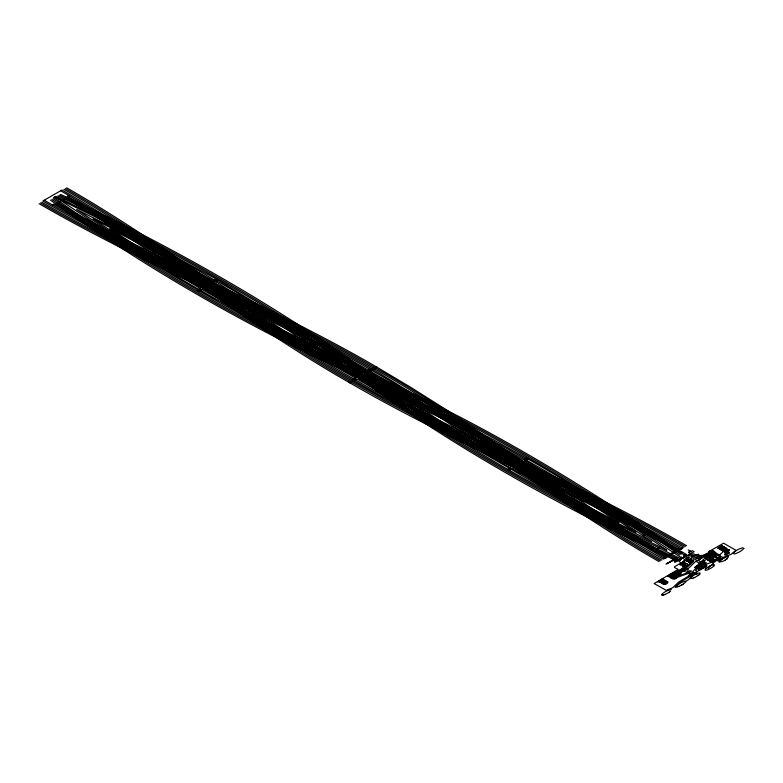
<?xml version="1.0" encoding="UTF-8"?>
<svg xmlns="http://www.w3.org/2000/svg" width="783" height="783" viewBox="0 0 783 783"><rect width="100%" height="100%" fill="white"/><g stroke="black" fill="none" stroke-linecap="round" stroke-linejoin="round"><path stroke-width="1.17" d="M667.684 555.47L666.901 555.529A5.589 3.23 0 0 0 665.57 556.322L666.118 556.527A5.589 3.23 0 0 0 667.459 555.744L624.531 529.484L589.217 506.738L445.556 409.313L409.842 386.773L375.889 366.591M661.792 594.63L662.026 595.129M676.757 586.878C674.897 586.565 677.931 584.529 678.567 584.118M690.42 578.226L691.438 576.954M726.634 556.723C709.447 564.543 727.446 562.527 728.376 556.322M53.9 197.551L53.929 197.512A2.124 1.223 0 0 1 54.702 197.062L54.898 197.003M669.729 561.94L669.778 561.861A2.496 1.439 0 0 1 670.63 561.372L670.874 561.323M670.894 561.401L670.855 561.45A2.496 1.439 0 0 1 670.003 561.949L669.759 561.998M674.271 558.866L674.633 558.406L673.84 558.524A5.589 3.23 0 0 0 672.509 559.316L673.067 559.532A5.589 3.23 0 0 0 674.398 558.739A2.496 1.439 0 0 1 675.171 558.308L675.396 558.387A2.496 1.439 0 0 1 674.545 558.876L674.32 558.935M677.97 557.457L677.961 557.476A2.496 1.439 0 0 1 677.089 557.995L676.864 557.917M661.752 594.659L662.212 594.023M681.523 557.261L681.504 557.29A2.496 1.439 0 0 1 680.633 557.809L680.407 557.858M682.238 557.682L681.973 557.643A2.496 1.439 0 0 0 681.132 558.142L681.308 558.24A2.496 1.439 0 0 0 682.199 557.731L682.257 557.653M685.683 554.883L685.673 554.902A2.496 1.439 0 0 1 684.782 555.45L684.557 555.362A2.496 1.439 0 0 1 685.409 554.873L685.654 554.824M685.233 555.852L685.282 555.783A2.496 1.439 0 0 1 686.123 555.294L686.378 555.235M686.388 555.323L686.397 555.294A2.496 1.439 0 0 1 685.507 555.861L685.301 555.92M683.97 571.521L684.029 571.453A2.496 1.439 0 0 1 684.871 570.964L685.125 570.905M685.585 569.789L685.634 569.721A2.496 1.439 0 0 1 686.485 569.231L686.73 569.172M685.135 570.993L685.096 571.042A2.496 1.439 0 0 1 684.244 571.531L684.019 571.59M686.75 569.261L686.76 569.231A2.496 1.439 0 0 1 685.859 569.799L685.663 569.858M688.022 569.31L687.993 569.358A2.496 1.439 0 0 1 687.122 569.877L686.897 569.799M217.116 279.11L217.106 279.13A1.762 1.018 0 0 1 216.411 279.531L216.265 279.482A1.762 1.018 0 0 1 216.96 279.081L217.077 279.051M54.898 197.12C108.211 223.449 164.831 249.983 214.826 280.353L216.685 279.306L219.798 281.107L282.046 319.317L433.988 422.164L480.341 451.517L509.498 468.293L507.658 469.34M510.565 467.882L509.89 467.794A5.589 3.23 0 0 0 508.549 468.586L509.107 468.792A5.589 3.23 0 0 0 510.438 468.009L441.377 425.306L354.983 366.689C261.806 300.124 161.494 244.374 57.864 195.916M699.865 574.037C701.353 571.61 696.361 573.802 695.539 574.321A26.475 15.288 0 0 0 692.916 575.838L691.409 576.963M705.258 569.172C703.848 571.6 708.703 569.407 709.574 568.889A26.475 15.288 0 0 0 712.217 567.362L713.695 566.246M659.863 582.474L660.421 582.679A5.589 3.23 0 0 0 661.752 581.886L661.195 581.681M699.865 565.913L700.883 565.629M678.92 586.33L680.877 585.459A26.495 15.298 0 0 0 683.49 583.942L685.859 581.886L685.301 581.182M678.538 571.492L686.153 567.078M678.518 559.728L676.277 558.054L673.449 559.033L673.732 559.688L667.449 563.32M684.489 555.039L683.402 556.077L684.567 556.967M685.262 555.255L686.211 554.344L678.959 550.146L682.375 548.169C576.171 486.644 461.471 441.446 355.325 379.833L355.864 379.53L353.965 380.607C252.547 322.997 161.934 248.563 60.643 190.768M688.188 549.881L690.058 550.968L689.666 551.389M683.128 563.838L678.822 561.45L681.592 558.768L680.251 559.013A8.828 5.099 0 0 0 678.695 559.914L677.452 560.951A8.828 5.099 0 0 1 675.895 561.851L674.603 562.165L675.142 561.421A8.828 5.099 0 0 1 676.698 560.52M673.762 578.461L676.277 576.034L681.367 573.097M692.407 561.059L683.882 569.212L670.542 576.601M700.08 559.209L698.602 560.628L702.468 562.86L704.896 562.018L706.286 562.82L704.074 564.935L712.109 562.155L718.814 558.289M707.587 555.538L695.666 567L696.479 567.469M712.393 551.976L704.788 557.144M707.607 557.144L705.963 558.729L713.567 563.124L708.047 568.438M710.895 554.442L711.835 554.149A5.589 3.23 0 0 1 710.494 554.932L709.946 554.726A5.589 3.23 0 0 1 711.287 553.943L709.819 552.925L698.426 556.967M721.975 546.358L719.048 548.1M719.039 562.096L723.649 557.653L718.853 555.705L724.148 550.772M690.009 559.669L689.412 560.246L687.621 559.209L688.463 558.396L685.448 556.664M700.129 559.16L704.083 556.742M60.379 201.691L59.821 201.476A5.589 3.23 0 0 0 58.49 202.268L59.048 202.474A5.589 3.23 0 0 0 60.379 201.691M354.914 379.814L355.472 380.029M662.408 593.808L663.064 593.25M699.64 574.272L699.004 574.82M705.483 568.938L706.109 568.399M713.695 566.256L714.683 564.856L713.45 564.68M670.659 591.096L669.132 592.232M706.1 568.399L707.264 567.558A26.475 15.288 0 0 1 709.907 566.031M699.023 574.81L697.849 575.662A26.475 15.288 0 0 1 695.226 577.169L694.717 577.423M727.358 558.514L725.293 559.865M663.769 592.711L664.219 592.408A26.495 15.298 0 0 1 666.822 590.901L667.351 590.646M659.149 580.536C656.506 584.177 667.498 577.551 661.41 579.234M668.193 575.319C665.55 578.95 676.541 572.324 670.454 574.017M711.796 555.871C719.137 551.633 711.737 549.098 708.507 551.78L723.57 543.206L735.991 550.302L731.136 554.305L724.011 557.065A42.752 24.684 0 0 0 720.438 559.131C718.677 563.848 707.891 557.065 711.013 556.322M658.444 548.208L658.992 547.855C579.508 509.88 501.189 469.007 427.958 419.854C357.714 373.188 289.935 322.655 216.597 280.803M714.399 555.666L713.528 556.37L714.458 556.899L718.804 554.393L717.12 554.119L709.329 558.514M56.063 196.435L63.159 199.861L63.717 199.528M44.24 200.233L52.715 205.087L53.283 204.754M681.112 557.613C630.481 524.473 581.162 488.778 528.192 459.151L526.382 460.228C574.673 486.752 620.948 518.64 666.695 550.116M526.744 458.319L524.943 459.376L525.403 459.092L501.639 445.703L456.92 421.871L348.689 368.587C245.519 320.639 146.744 263.577 54.066 197.59M200.379 290.376L200.859 290.101L199.048 291.168L197.6 290.327L199.42 289.25L198.941 289.553L174.903 275.371L135.361 250.687L55.446 196.846M674.711 560.011L676.365 559.062M670.473 574.585L676.12 571.326M703.819 555.333L709.467 552.074M659.09 581.309L661.968 579.645M703.379 556.331L699.787 558.406L696.498 561.568L701.353 564.367L702.488 564.024L695.558 570.69L697.007 571.521L688.482 579.733L686.065 581.123M671.383 575.114L677.041 571.854M704.739 555.861L710.387 552.602M660.823 582.18L663.583 580.585M672.303 575.652L677.961 572.383M705.659 556.39L711.307 553.131M680.026 572.285L676.091 573.43A22.051 12.734 0 0 0 673.771 574.771L671.814 576.885L674.966 578.216L688.766 573.195L690.029 574.409L687.699 576.699L678.841 581.945L672.744 587.671L666.245 590.362L654.148 583.56L676.835 570.259C681.523 569.319 672.519 568.037 674.76 566.549L687.826 559.17L692.994 562.008L684.949 569.114A22.13 12.773 0 0 0 682.629 570.455L670.591 578.011L671.824 578.343L675.837 575.916L674.917 575.388L673.693 575.887M705.493 557.555L713.988 552.896L717.228 554.765L709.369 560.002L710.984 560.931M720.918 548.893L723.639 547.317M662.477 583.1L665.198 581.524M706.188 557.956L710.406 555.519M674.143 576.709L679.791 573.45M707.489 557.457L713.147 554.188M706.902 558.348L710.954 556.008M675.063 577.237L680.711 573.978M708.409 557.985L714.067 554.716M725.264 548.257L722.308 549.891M707.587 558.778L703.604 561.078L692.622 571.649L694.169 572.549L690.303 576.268L681.416 581.407L675.083 587.475M675.983 577.766L681.631 574.507M686.906 572.999L689.549 571.473M700.814 565.629C711.444 559.307 693.337 566.52 700.423 566.129A5.589 3.23 0 0 0 701.764 565.336L701.206 565.12A5.589 3.23 0 0 0 699.865 565.913M725.782 551.702L728.503 550.126M690.038 574.918L692.798 573.342M705.689 565.864L699.806 569.261L695.187 573.704L697.056 574.781M725.743 554.286L728.484 552.7M216.774 280.911L216.294 281.185L218.134 280.148M370.281 369.527L369.742 369.83L371.631 368.773L380.518 373.931L434.271 406.964L474.948 433.841L587.407 510.555L626.4 535.503L663.504 557.76L679.889 548.306C573.557 486.801 458.721 441.622 352.565 379.784L354.386 378.698L353.867 379.001C253.036 321.51 162.805 247.506 61.984 189.995L42.899 201.006C149.181 262.638 263.998 307.885 370.271 369.527M509.107 470.172L510.966 469.125C559.776 498.614 614.107 524.61 666.666 550.136M643.734 534.995L644.272 534.691M68.464 195.985L69.051 195.662M59.43 201.975L59.978 201.681M709.897 566.031L710.396 565.796M710.387 565.796L710.876 565.571M694.237 577.648L694.746 577.404M667.312 590.666L667.84 590.421M676.698 560.52L679.448 560.354A8.828 5.099 0 0 0 681.004 559.454L679.85 559.679M710.866 565.571L713.45 564.68M693.748 577.854L694.257 577.629M667.801 590.441L668.32 590.216M665.031 594.434L666.529 593.739A26.475 15.288 0 0 0 669.171 592.212M53.675 204.246L54.233 204.461A5.589 3.23 0 0 1 52.892 205.244L52.334 205.038A5.589 3.23 0 0 1 53.675 204.255M524.541 459.875A5.589 3.23 0 0 0 525.882 459.092L525.324 458.877A5.589 3.23 0 0 0 523.993 459.67L524.551 459.885M643.342 535.484A5.589 3.23 0 0 0 644.683 534.701L644.125 534.486A5.589 3.23 0 0 0 642.794 535.278L643.342 535.494M711.356 555.499L711.913 555.715A5.589 3.23 0 0 1 710.572 556.498L710.024 556.292A5.589 3.23 0 0 1 711.365 555.499M682.12 569.642A5.589 3.23 0 0 0 683.461 568.859L682.903 568.644A5.589 3.23 0 0 0 681.572 569.437L682.13 569.652M687.288 572.51L687.846 572.716A5.589 3.23 0 0 1 686.505 573.508L685.947 573.303A5.589 3.23 0 0 1 687.298 572.51M662.066 583.609L661.508 583.394A5.589 3.23 0 0 1 662.849 582.611L663.407 582.816A5.589 3.23 0 0 1 662.066 583.599M664.483 583.511L665.11 583.668A5.589 3.23 0 0 1 663.7 584.51L663.152 584.304A5.589 3.23 0 0 1 664.493 583.521M693.767 577.834L692.397 578.343M668.281 590.235L668.79 590.02M665.08 594.405L664.111 594.786M668.751 590.049L669.671 589.716M678.949 586.31L677.295 586.829M689.911 551.653L692.515 550.752L694.149 551.692L689.823 554.188L692.113 555.509L690.772 556.801L696.821 560.295L688.844 567.969L672.137 577.521M673.507 559.062L677.403 557.711M676.297 561.186L680.084 558.563L693.807 553.816L697.017 555.666M686.897 573.009L678.244 576.004L675.886 574.653M666.842 582.454L664.092 584.02M726.634 556.723L728.376 556.322M664.15 594.757L663.299 595.031M215.491 281.831L215.912 281.694A5.589 3.23 0 0 0 217.243 280.901L216.685 280.686A5.589 3.23 0 0 0 215.354 281.479L287.058 326.08L372.238 383.954C467.011 452.192 569.975 507.736 675.367 557.555M197.982 290.072L197.864 290.092A1.762 1.018 0 0 0 197.189 290.503L197.336 290.562A1.762 1.018 0 0 0 198.011 290.15M692.426 578.334L691.653 578.539M685.066 581.192L681.181 582.611A26.495 15.298 0 0 0 678.538 584.138M669.631 589.746L670.414 589.53M663.338 595.011L662.633 595.168M56.004 196.406L55.896 196.425A1.537 0.891 0 0 0 55.27 196.817M677.961 557.379L677.706 557.418A2.496 1.439 0 0 0 676.864 557.917M681.504 557.183L681.249 557.232A2.496 1.439 0 0 0 680.417 557.731M687.993 569.251L687.738 569.3A2.496 1.439 0 0 0 686.906 569.799M691.683 578.52L690.567 578.529M677.334 586.81L676.727 586.898M670.375 589.55L671.374 589.482M662.672 595.139L662.154 595.188M60.526 194.36C164.156 242.857 264.507 298.558 357.684 365.142L444.059 423.76L479.695 446.32L513.178 466.306M59.195 195.133C164.968 244.482 267.052 301.798 362 369.83L445.057 426.05L478.354 447.093L511.837 467.079M63.159 199.861L150.003 242.926L216.685 279.306M659.002 547.865L680.887 559.013M654.862 550.322L672.685 559.101M654.842 550.322C555.304 503.518 459.122 449.471 369.547 385.49L282.037 326.1L246.4 303.54L212.722 283.436M57.208 203.012C161.504 262.481 273.531 306.985 377.318 367.393M55.867 203.795C160.163 263.254 272.19 307.748 375.977 368.167M54.536 204.569C158.822 264.028 270.859 308.522 374.636 368.94M52.725 205.087C157.089 264.595 269.195 309.128 373.051 369.586L371.181 370.682L371.71 370.359C472.452 427.772 562.605 501.688 663.289 559.189L677.52 550.978L685.879 555.793M374.548 367.364C475.428 424.621 565.58 498.595 666.225 556.214M373.217 368.137C474.106 425.375 564.23 499.378 664.884 556.987M686.622 545.741C580.497 484.256 465.885 439.097 359.808 377.523M685.282 546.514C579.156 485.029 464.544 439.87 358.467 378.297M683.941 547.288C577.815 485.803 463.203 440.643 357.126 379.07M528.192 459.151L494.65 440.369L455.598 419.717L283.417 335.046L240.195 312.515L200.184 290.278M214.151 281.166L152.802 247.555L76.607 209.453L142.623 253.428L200.849 288.849M368.979 370.545C262.775 308.942 148.036 263.744 41.832 202.151M370.428 371.387C471.102 428.751 561.166 502.627 661.782 560.08M678.597 549.079L640.709 528.016L598.212 505.847L422.849 419.541L386.44 400.279L351.479 380.675M212.81 281.939L157.344 251.402L93.001 218.878L149.299 256.051L202.19 288.075M367.638 371.318C261.434 309.716 146.695 264.517 40.491 202.924M369.087 372.16C469.751 429.534 559.835 503.391 660.451 560.853M677.256 549.852L639.368 528.789L596.881 506.621L421.518 420.314L385.099 401.053L350.138 381.448M366.297 372.091C260.093 310.489 145.364 265.29 39.15 203.697M367.746 372.933C468.361 430.259 558.504 504.174 659.11 561.626M675.915 550.625C569.633 489.189 454.894 444.02 348.797 382.221M204.774 288.027L242.172 308.854L281.312 329.389L397.108 386.107C497.401 432.627 591.958 490.295 682.453 553.532M203.433 288.8L240.831 309.628L279.971 330.162L395.777 386.88C496.079 433.391 590.607 491.088 681.122 554.305M202.092 289.573L239.5 310.401L278.64 330.945L394.446 387.654C494.748 434.154 589.266 491.871 679.781 555.078M525.657 460.776L584.47 496.579L651.779 541.513L573.949 502.647L511.935 468.694M524.316 461.549L577.795 493.956L635.982 532.381L569.407 498.791L513.276 467.921M685.096 555.157L685.81 555.578M522.975 462.322L569.31 490.217L619.05 522.594L562.938 493.897L514.637 467.157M211.469 282.712L163.804 256.305L109.767 228.577L157.794 259.78L203.531 287.302M691.144 561.245L691.78 561.617M682.326 558.083L685.037 559.639L681.582 562.957L685.458 565.199L681.699 568.83L668.897 575.642M680.946 557.525L682.12 558.201M674.026 558.328C568.615 508.549 465.689 452.917 370.897 384.727L283.377 325.327L247.741 302.767L214.062 282.663M684.802 564.905L685.419 565.257M675.24 560.315L673.272 560.462L665.971 564.112M681.787 568.722L682.522 569.143M66.672 187.812C167.425 245.275 257.578 319.239 358.35 376.682M65.332 188.586C166.074 246.058 256.237 320.012 357.009 377.455M63.991 189.359C164.743 246.821 254.896 320.785 355.668 378.228M524.199 459.934L487.006 439.214L445.214 417.329L330.7 361.306C233.442 315.657 140.783 260.759 53.185 198.608M522.858 460.707L485.666 439.997L443.883 418.112L329.369 362.089C232.091 316.449 139.452 261.512 51.835 199.381M521.517 461.481L484.334 440.77L442.552 418.885L328.038 362.862C230.75 317.232 138.102 262.285 50.494 200.154M352.879 381.497C254.328 325.571 166.094 253.614 68.17 196.69M351.538 382.27C252.987 326.345 164.753 254.387 66.829 197.463M350.197 383.044C251.637 327.128 163.412 255.16 65.488 198.236M659.863 582.474A5.589 3.23 0 0 1 661.204 581.681M355.462 380.019A5.589 3.23 0 0 0 356.803 379.236L356.245 379.021A5.589 3.23 0 0 0 354.914 379.814M722.885 558.485A26.328 15.2 0 0 1 724.255 557.75M683.52 583.932A26.475 15.288 0 0 1 680.877 585.459M62.542 200.076L63.325 200.027A5.589 3.23 0 0 0 64.656 199.234L64.108 199.019A5.589 3.23 0 0 0 62.767 199.812L62.562 200.037M67.289 196.543L68.072 196.494A5.589 3.23 0 0 0 69.403 195.701L68.855 195.486A5.589 3.23 0 0 0 67.514 196.279L67.348 196.455M198.246 289.808L199.029 289.759A5.589 3.23 0 0 0 200.36 288.966L199.802 288.751A5.589 3.23 0 0 0 198.471 289.544L198.246 289.808M199.685 290.659L200.468 290.601A5.589 3.23 0 0 0 201.799 289.818L201.241 289.602A5.589 3.23 0 0 0 199.91 290.395L199.685 290.659M213.651 280.911L214.434 280.862A5.589 3.23 0 0 0 215.775 280.069L215.217 279.854A5.589 3.23 0 0 0 213.886 280.647L213.651 280.911M353.211 379.256L354.004 379.197A5.589 3.23 0 0 0 355.335 378.404L354.777 378.199A5.589 3.23 0 0 0 353.446 378.982L353.241 379.207M368.578 370.388L369.361 370.33A5.589 3.23 0 0 0 370.692 369.537L370.134 369.331A5.589 3.23 0 0 0 368.803 370.114L368.627 370.29M370.016 371.23L370.799 371.181A5.589 3.23 0 0 0 372.131 370.388L371.573 370.173A5.589 3.23 0 0 0 370.242 370.966L370.016 371.23M509.792 469.683L510.585 469.624A5.589 3.23 0 0 0 511.916 468.831L511.358 468.625A5.589 3.23 0 0 0 510.027 469.418L509.821 469.643M525.207 460.786L525.99 460.727A5.589 3.23 0 0 0 527.321 459.944L526.763 459.729A5.589 3.23 0 0 0 525.432 460.521L525.256 460.698M657.27 548.766L658.053 548.717A5.589 3.23 0 0 0 659.384 547.924L658.826 547.709A5.589 3.23 0 0 0 657.495 548.501L657.289 548.726M657.906 581.867L658.699 581.818A5.589 3.23 0 0 0 660.03 581.025L659.472 580.81A5.589 3.23 0 0 0 658.141 581.603L657.926 581.828M664.522 558.348L665.305 558.299A5.589 3.23 0 0 0 666.646 557.506L666.088 557.29A5.589 3.23 0 0 0 664.757 558.083L664.522 558.348M674.515 552.583L675.298 552.534A5.589 3.23 0 0 0 676.629 551.741L676.072 551.526A5.589 3.23 0 0 0 674.74 552.318L674.515 552.583M674.065 560.873L674.848 560.814A5.589 3.23 0 0 0 676.179 560.021L675.621 559.816A5.589 3.23 0 0 0 674.29 560.608L674.114 560.775M680.701 549.02L681.484 548.971A5.589 3.23 0 0 0 682.815 548.178L682.375 547.924A5.589 3.23 0 0 0 680.926 548.756L680.701 549.02M674.711 575.202L675.494 575.153A5.589 3.23 0 0 0 676.835 574.36L676.277 574.145A5.589 3.23 0 0 0 674.946 574.937L674.711 575.202M685.928 558.759L687.259 558.602A8.828 5.099 0 0 0 688.815 557.702L689.353 556.958L688.061 557.271A8.828 5.099 0 0 0 686.505 558.171L685.957 558.7M683.569 570.895L684.362 570.836A5.589 3.23 0 0 0 685.693 570.044L685.135 569.838A5.589 3.23 0 0 0 683.804 570.631L683.588 570.856M688.091 555.01L689.422 554.853A8.828 5.099 0 0 0 690.978 553.953L691.516 553.209L690.224 553.522A8.828 5.099 0 0 0 688.668 554.423L688.12 554.951M688.737 552.211L689.52 552.152A5.589 3.23 0 0 0 690.851 551.359L690.293 551.154A5.589 3.23 0 0 0 688.962 551.946L688.737 552.211M691.976 556.41L692.759 556.351A5.589 3.23 0 0 0 694.1 555.558L693.542 555.353A5.589 3.23 0 0 0 692.201 556.145L691.996 556.361M688.795 575.495L689.578 575.446A5.589 3.23 0 0 0 690.909 574.653L690.361 574.438A5.589 3.23 0 0 0 689.02 575.231L688.815 575.456M694.492 567.558L695.284 567.499A5.589 3.23 0 0 0 696.616 566.716L696.058 566.5A5.589 3.23 0 0 0 694.727 567.293L694.521 567.518M700.325 556.361L701.108 556.312A5.589 3.23 0 0 0 702.449 555.519L701.891 555.304A5.589 3.23 0 0 0 700.56 556.096L700.325 556.361M702.42 561.646L703.203 561.597A5.589 3.23 0 0 0 704.534 560.804L703.976 560.589A5.589 3.23 0 0 0 702.645 561.382L702.42 561.646M707.362 555.538L708.155 555.49A5.589 3.23 0 0 0 709.486 554.697L709.036 554.442A5.589 3.23 0 0 0 707.597 555.274L707.362 555.538M709.232 556.077L710.015 556.028A5.589 3.23 0 0 0 711.346 555.235L710.798 555.02A5.589 3.23 0 0 0 709.457 555.813L709.251 556.038M720.84 546.886L721.623 546.828A5.589 3.23 0 0 0 722.954 546.045L722.396 545.829A5.589 3.23 0 0 0 721.065 546.622L720.859 546.847M722.474 547.865L723.257 547.806A5.589 3.23 0 0 0 724.588 547.014L724.04 546.808A5.589 3.23 0 0 0 722.699 547.601L722.494 547.816M724.099 548.795L724.882 548.746A5.589 3.23 0 0 0 726.213 547.953L725.655 547.738A5.589 3.23 0 0 0 724.324 548.531L724.099 548.795M727.338 550.674L728.121 550.615A5.589 3.23 0 0 0 729.462 549.823L728.904 549.617A5.589 3.23 0 0 0 727.573 550.41L727.358 550.625M727.309 553.258L728.102 553.199A5.589 3.23 0 0 0 729.433 552.416L728.875 552.201A5.589 3.23 0 0 0 727.544 552.994L727.338 553.219M666.871 563.574L667.145 563.613A2.496 1.439 0 0 0 667.977 563.114L667.801 563.006A2.496 1.439 0 0 0 666.92 563.525L666.91 563.525M686.446 561.088C690.694 563.457 695.451 554.178 686.446 561.088M688.707 562.39C692.955 564.758 697.712 555.48 688.707 562.39M691.135 571.091C684.166 577.355 685.252 569.378 691.135 571.091M708.821 553.366C712.794 556.106 716.993 547.102 708.821 553.366M694.374 572.96C687.405 579.224 688.492 571.247 694.374 572.96M700.178 565.864C693.209 572.138 694.296 564.161 700.178 565.864M710.445 554.305C714.155 557.163 718.784 547.973 710.445 554.305M712.06 555.235C716.034 557.976 720.233 548.971 712.06 555.235M717.864 548.149C721.838 550.889 726.037 541.875 717.864 548.149M703.418 567.744C696.449 574.008 697.536 566.031 703.418 567.744M719.489 549.079C723.453 551.829 727.661 542.834 719.489 549.079M715.31 557.114C719.283 559.855 723.472 550.85 715.31 557.114M721.104 550.018C725.078 552.759 729.276 543.754 721.104 550.018M722.729 550.958C726.702 553.698 730.901 544.684 722.729 550.958M724.353 551.888C728.327 554.628 732.516 545.624 724.353 551.888M720.389 557.907C713.421 564.171 714.507 556.194 720.389 557.907M729.433 552.69C722.464 558.954 723.551 550.978 729.433 552.69M660.049 581.984C664.023 584.725 668.222 575.72 660.049 581.984M661.674 582.924C665.648 585.664 669.847 576.66 661.674 582.924M663.299 583.864C667.273 586.604 671.471 577.6 663.299 583.864M669.093 576.768C673.067 579.508 677.266 570.504 669.093 576.768M680.104 564.749C684.352 567.117 689.109 557.839 680.104 564.749M672.343 578.637C676.316 581.378 680.515 572.373 672.343 578.637M682.365 566.05C686.613 568.419 691.369 559.14 682.365 566.05M693.738 556.821C697.976 559.189 702.742 549.911 693.738 556.821M695.999 558.122C700.237 560.491 705.003 551.212 695.999 558.122M700.531 566.344C704.504 569.084 708.703 560.08 700.531 566.344M702.145 567.274C706.109 570.014 710.308 561.01 702.145 567.274M707.94 560.178C711.913 562.918 716.112 553.914 707.94 560.178M709.574 561.127C713.548 563.868 717.747 554.863 709.574 561.127M711.189 562.057C715.153 564.807 719.362 555.803 711.189 562.057M743.85 548.462L742.646 547.767A21.082 12.176 0 0 0 733.035 553.317L734.239 554.012A21.082 12.176 0 0 0 743.85 548.462"/></g></svg>
